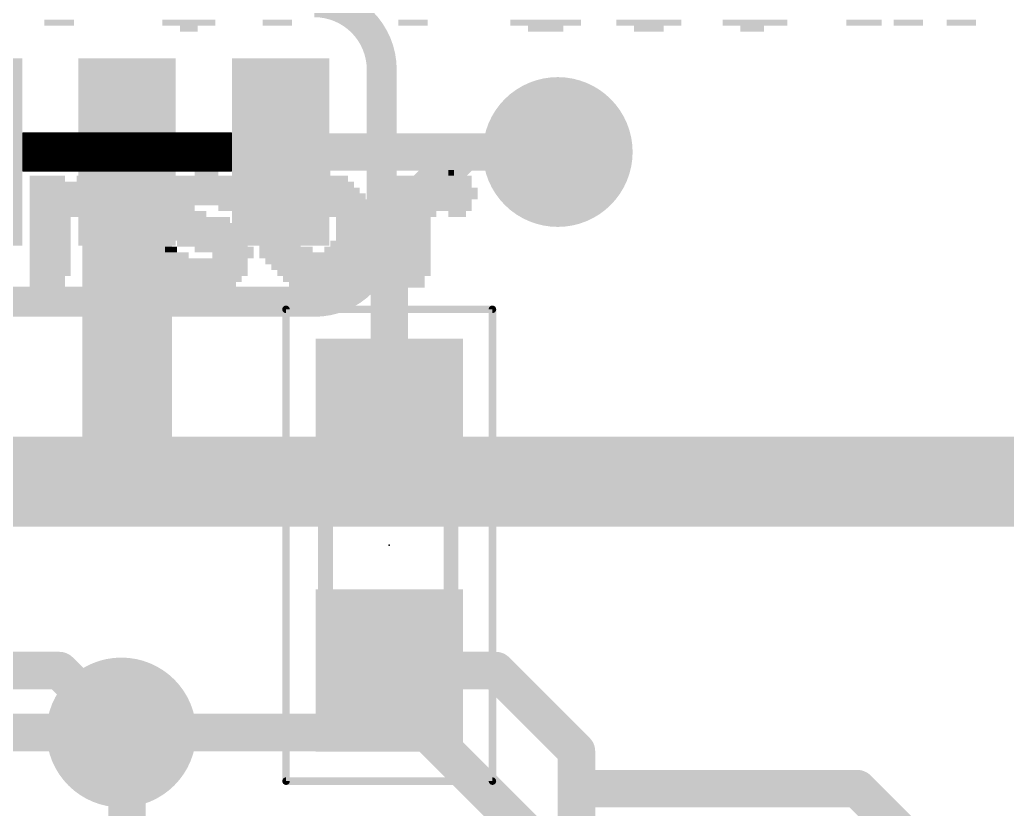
# Model space of a CAD drawing. Extents: x -33 to 53.6, y -18.3 to 32.5.
# Drawn here: x 11.97 to 18.67, y 15.48 to 20.84 of the extents above; entities that cross this region are included whole.
import ezdxf

# ---------------------------------------------------------------- set-up
doc = ezdxf.new("R2010")
doc.units = 0
for name, color, linetype in [('1', 12, 'CONTINUOUS'), ('16', 132, 'CONTINUOUS'), ('18', 110, 'CONTINUOUS'), ('21', 41, 'CONTINUOUS'), ('22', 40, 'CONTINUOUS'), ('23', 53, 'CONTINUOUS'), ('24', 53, 'CONTINUOUS'), ('31', 253, 'CONTINUOUS'), ('39', 12, 'CONTINUOUS'), ('51', 53, 'CONTINUOUS')]:
    doc.layers.add(name, color=color, linetype=linetype)

# ---------------------------------------------------------------- blocks, each defined once
blk = doc.blocks.new('RECT')
blk.add_solid([(-0.5, -0.5), (0.5, -0.5), (-0.5, 0.5), (0.5, 0.5)])
blk = doc.blocks.new('ROUNDV')
at = {"const_width": 0.5}
blk.add_lwpolyline([(0, -0.25, 1), (0, 0.25, 1), (0, -0.25)], format="xyb", dxfattribs=at)

msp = doc.modelspace()

# ---------------------------------------------------------------- linework, layer by layer
at = {"layer": '1', "const_width": 0.254}
for points in [[(14.986, 19.939), (14.478, 19.431)], [(14.986, 19.939), (15.621, 19.939)], [(14.478, 18.122), (14.478, 19.431)], [(12.241, 16.422), (10.922, 16.422)], [(12.661, 16.002), (12.241, 16.422)], [(14.478, 16.422), (15.201, 16.422)], [(15.201, 16.422), (15.748, 15.875)], [(12.7, 15.963), (12.661, 16.002)], [(12.7, 14.8), (12.7, 15.963)], [(15.748, 15.875), (15.748, 15.621)], [(15.748, 15.621), (15.748, 15.24)], [(17.653, 15.621), (15.748, 15.621)], [(18.474, 14.8), (17.653, 15.621)]]:
    msp.add_lwpolyline(points, dxfattribs=at)
at = {"layer": '1', "const_width": 0.127}
for points in [[(14.986, 20.0025, 1), (14.986, 19.8755)], [(15.0309, 19.8941, 1), (14.9411, 19.9839)], [(15.621, 19.8755, 1), (15.621, 20.0025)], [(14.5415, 19.431, 1), (14.4145, 19.431)], [(14.4331, 19.4759, 1), (14.5229, 19.3861)], [(14.4145, 18.122, 1), (14.5415, 18.122)], [(12.2859, 16.4669, 1), (12.1961, 16.3771)], [(12.241, 16.3585, 1), (12.241, 16.4855)], [(14.478, 16.4855, 1), (14.478, 16.3585)], [(15.2459, 16.4669, 1), (15.1561, 16.3771)], [(15.201, 16.3585, 1), (15.201, 16.4855)], [(12.7059, 16.0469, 1), (12.6161, 15.9571)], [(12.6161, 15.9571, 1), (12.7059, 16.0469)], [(12.7635, 15.963, 1), (12.6365, 15.963)], [(12.6551, 15.9181, 1), (12.7449, 16.0079)], [(15.8115, 15.875, 1), (15.6845, 15.875)], [(15.7031, 15.8301, 1), (15.7929, 15.9199)], [(15.8115, 15.621, 1), (15.6845, 15.621)], [(15.748, 15.6845, 1), (15.748, 15.5575)], [(17.6979, 15.6659, 1), (17.6081, 15.5761)], [(17.653, 15.5575, 1), (17.653, 15.6845)], [(15.6845, 15.621, 1), (15.8115, 15.621)]]:
    msp.add_lwpolyline(points, format="xyb", dxfattribs=at)
at = {"layer": '16'}
for points, const_width in [([(12.7, 19.939), (12.7, 17.7038)], 0.6096), ([(13.4049, 20.066), (11.9952, 20.066)], 0.0127), ([(11.9952, 20.066), (11.9952, 19.812)], 0.0127), ([(11.9952, 20.0533), (13.4049, 20.0533)], 0.0127), ([(11.9952, 20.0406), (13.4049, 20.0406)], 0.0127), ([(11.9952, 20.0279), (13.4049, 20.0279)], 0.0127), ([(13.4049, 19.812), (13.4049, 20.066)], 0.0127), ([(13.7414, 19.939), (15.621, 19.939)], 0.254), ([(11.9952, 20.0152), (13.4049, 20.0152)], 0.0127), ([(11.9952, 20.0025), (13.4049, 20.0025)], 0.0127), ([(11.9952, 19.9898), (13.4049, 19.9898)], 0.0127), ([(11.9952, 19.9771), (13.4049, 19.9771)], 0.0127), ([(11.9952, 19.9644), (13.4049, 19.9644)], 0.0127), ([(11.9952, 19.9517), (13.4049, 19.9517)], 0.0127), ([(11.9952, 19.939), (13.4049, 19.939)], 0.0127), ([(11.9952, 19.9263), (13.4049, 19.9263)], 0.0127), ([(11.9952, 19.9136), (13.4049, 19.9136)], 0.0127), ([(11.9952, 19.9009), (13.4049, 19.9009)], 0.0127), ([(11.9952, 19.8882), (13.4049, 19.8882)], 0.0127), ([(11.9952, 19.8755), (13.4049, 19.8755)], 0.0127), ([(11.9952, 19.8628), (13.4049, 19.8628)], 0.0127), ([(11.9952, 19.8501), (13.4049, 19.8501)], 0.0127), ([(11.9952, 19.8374), (13.4049, 19.8374)], 0.0127), ([(11.9952, 19.8247), (13.4049, 19.8247)], 0.0127), ([(11.9952, 19.812), (13.4049, 19.812)], 0.0127), ([(11.9952, 19.812), (13.4049, 19.812)], 0.0127), ([(12.7, 17.7038), (6.4008, 17.7038)], 0.6096), ([(19.8882, 17.7038), (12.7, 17.7038)], 0.6096), ([(12.661, 16.002), (6.731, 16.002)], 0.254), ([(12.661, 16.002), (14.732, 16.002)], 0.254), ([(14.732, 16.002), (18.288, 12.446)], 0.254)]:
    msp.add_lwpolyline(points, dxfattribs=dict(at, const_width=const_width))
for points, const_width in [([(12.8524, 19.939, 1), (12.5476, 19.939)], 0.3048), ([(11.9952, 20.0692, 1), (11.9952, 20.0628)], 0.0064), ([(11.9983, 20.066, 1), (11.992, 20.066)], 0.0064), ([(11.9952, 20.0565, 1), (11.9952, 20.0501)], 0.0064), ([(11.9952, 20.0438, 1), (11.9952, 20.0374)], 0.0064), ([(11.9952, 20.0311, 1), (11.9952, 20.0247)], 0.0064), ([(13.408, 20.066, 1), (13.4017, 20.066)], 0.0064), ([(13.4049, 20.0628, 1), (13.4049, 20.0692)], 0.0064), ([(13.4049, 20.0501, 1), (13.4049, 20.0565)], 0.0064), ([(13.4049, 20.0374, 1), (13.4049, 20.0438)], 0.0064), ([(13.4049, 20.0247, 1), (13.4049, 20.0311)], 0.0064), ([(13.7414, 20.0025, 1), (13.7414, 19.8755)], 0.127), ([(15.621, 19.8755, 1), (15.621, 20.0025)], 0.127), ([(11.9952, 20.0184, 1), (11.9952, 20.012)], 0.0064), ([(11.9952, 20.0057, 1), (11.9952, 19.9993)], 0.0064), ([(11.9952, 19.993, 1), (11.9952, 19.9866)], 0.0064), ([(11.9952, 19.9803, 1), (11.9952, 19.9739)], 0.0064), ([(11.9952, 19.9676, 1), (11.9952, 19.9612)], 0.0064), ([(13.4049, 20.012, 1), (13.4049, 20.0184)], 0.0064), ([(13.4049, 19.9993, 1), (13.4049, 20.0057)], 0.0064), ([(13.4049, 19.9866, 1), (13.4049, 19.993)], 0.0064), ([(13.4049, 19.9739, 1), (13.4049, 19.9803)], 0.0064), ([(13.4049, 19.9612, 1), (13.4049, 19.9676)], 0.0064), ([(11.9952, 19.9549, 1), (11.9952, 19.9485)], 0.0064), ([(11.9952, 19.9422, 1), (11.9952, 19.9358)], 0.0064), ([(11.9952, 19.9295, 1), (11.9952, 19.9231)], 0.0064), ([(11.9952, 19.9168, 1), (11.9952, 19.9104)], 0.0064), ([(11.9952, 19.9041, 1), (11.9952, 19.8977)], 0.0064), ([(11.9952, 19.8914, 1), (11.9952, 19.885)], 0.0064), ([(13.4049, 19.9485, 1), (13.4049, 19.9549)], 0.0064), ([(13.4049, 19.9358, 1), (13.4049, 19.9422)], 0.0064), ([(13.4049, 19.9231, 1), (13.4049, 19.9295)], 0.0064), ([(13.4049, 19.9104, 1), (13.4049, 19.9168)], 0.0064), ([(13.4049, 19.8977, 1), (13.4049, 19.9041)], 0.0064), ([(13.4049, 19.885, 1), (13.4049, 19.8914)], 0.0064), ([(11.9952, 19.8787, 1), (11.9952, 19.8723)], 0.0064), ([(11.9952, 19.866, 1), (11.9952, 19.8596)], 0.0064), ([(11.9952, 19.8533, 1), (11.9952, 19.8469)], 0.0064), ([(11.9952, 19.8406, 1), (11.9952, 19.8342)], 0.0064), ([(11.9952, 19.8279, 1), (11.9952, 19.8215)], 0.0064), ([(13.4049, 19.8723, 1), (13.4049, 19.8787)], 0.0064), ([(13.4049, 19.8596, 1), (13.4049, 19.866)], 0.0064), ([(13.4049, 19.8469, 1), (13.4049, 19.8533)], 0.0064), ([(13.4049, 19.8342, 1), (13.4049, 19.8406)], 0.0064), ([(13.4049, 19.8215, 1), (13.4049, 19.8279)], 0.0064), ([(11.9952, 19.8152, 1), (11.9952, 19.8088)], 0.0064), ([(11.9952, 19.8152, 1), (11.9952, 19.8088)], 0.0064), ([(11.992, 19.812, 1), (11.9983, 19.812)], 0.0064), ([(13.4017, 19.812, 1), (13.408, 19.812)], 0.0064), ([(13.4049, 19.8088, 1), (13.4049, 19.8152)], 0.0064), ([(13.4049, 19.8088, 1), (13.4049, 19.8152)], 0.0064), ([(12.7, 17.8562, 1), (12.7, 17.5514)], 0.3048), ([(12.7, 17.5514, 1), (12.7, 17.8562)], 0.3048), ([(12.5476, 17.7038, 1), (12.8524, 17.7038)], 0.3048), ([(12.661, 16.0655, 1), (12.661, 15.9385)], 0.127), ([(12.661, 15.9385, 1), (12.661, 16.0655)], 0.127), ([(14.7769, 16.0469, 1), (14.6871, 15.9571)], 0.127), ([(14.732, 15.9385, 1), (14.732, 16.0655)], 0.127)]:
    msp.add_lwpolyline(points, format="xyb", dxfattribs=dict(at, const_width=const_width))
at = {"layer": '22'}
for points, const_width in [([(14.4272, 20.4978, 0.4142), (13.97, 20.955)], 0.2032), ([(14.478, 20.4978, 1), (14.3764, 20.4978)], 0.1016), ([(14.3764, 20.4978, 1), (14.478, 20.4978)], 0.1016), ([(13.97, 18.923, 0.4142), (14.4272, 19.3802)], 0.2032), ([(14.478, 19.3802, 1), (14.3764, 19.3802)], 0.1016), ([(14.3764, 19.3802, 1), (14.478, 19.3802)], 0.1016), ([(13.97, 18.9738, 1), (13.97, 18.8722)], 0.1016), ([(13.97, 18.8722, 1), (13.97, 18.9738)], 0.1016)]:
    msp.add_lwpolyline(points, format="xyb", dxfattribs=dict(at, const_width=const_width))
at = {"layer": '22', "const_width": 0.2032}
for points in [[(14.4272, 19.3802), (14.4272, 20.4978)], [(11.43, 18.923), (13.97, 18.923)]]:
    msp.add_lwpolyline(points, dxfattribs=at)
at = {"layer": '23'}
msp.add_point((14.478, 17.272), dxfattribs=at)
at = {"layer": '24'}
msp.add_point((12.7, 19.939), dxfattribs=at)
at = {"layer": '39', "const_width": 0.0508}
for points in [[(13.778, 15.672), (13.778, 18.872)], [(13.778, 18.872), (15.178, 18.872)], [(15.178, 18.872), (15.178, 15.672)], [(15.178, 15.672), (13.778, 15.672)]]:
    msp.add_lwpolyline(points, dxfattribs=at)
at = {"layer": '39', "const_width": 0.0254}
for points in [[(13.7907, 18.872, 1), (13.7653, 18.872)], [(13.778, 18.8847, 1), (13.778, 18.8593)], [(15.1907, 18.872, 1), (15.1653, 18.872)], [(15.178, 18.8593, 1), (15.178, 18.8847)], [(13.778, 15.6847, 1), (13.778, 15.6593)], [(13.7653, 15.672, 1), (13.7907, 15.672)], [(15.1653, 15.672, 1), (15.1907, 15.672)], [(15.178, 15.6593, 1), (15.178, 15.6847)]]:
    msp.add_lwpolyline(points, format="xyb", dxfattribs=at)
at = {"layer": '51', "const_width": 0.1016}
for points in [[(14.046, 16.916), (14.046, 17.628)], [(14.897, 16.916), (14.897, 17.628)]]:
    msp.add_lwpolyline(points, dxfattribs=at)
at = {"layer": '51', "const_width": 0.0508}
for points in [[(14.0714, 17.628, 1), (14.0206, 17.628)], [(14.9224, 17.628, 1), (14.8716, 17.628)], [(14.0206, 16.916, 1), (14.0714, 16.916)], [(14.8716, 16.916, 1), (14.9224, 16.916)]]:
    msp.add_lwpolyline(points, format="xyb", dxfattribs=at)

# ---------------------------------------------------------------- block references
at = {"layer": '1', "xscale": 1.1, "rotation": 90}
for p in [(14.478, 18.122), (14.478, 16.422)]:
    msp.add_blockref('RECT', p, dxfattribs=at)
at = {"layer": '16', "xscale": 0.6604, "yscale": 1.27, "rotation": 180}
for p in [(11.6586, 19.939), (12.7, 19.939), (13.7414, 19.939)]:
    msp.add_blockref('RECT', p, dxfattribs=at)
at = {"layer": '18', "xscale": 1.016, "yscale": 1.016}
for p in [(15.621, 19.939), (15.621, 19.939), (12.661, 16.002), (12.661, 16.002)]:
    msp.add_blockref('ROUNDV', p, dxfattribs=at)
at = {"layer": '21', "yscale": 0.04}
for p, xscale in [((12.239, 20.816), 0.2), ((13.119, 20.816), 0.36), ((13.719, 20.816), 0.2), ((14.639, 20.816), 0.2), ((15.539, 20.816), 0.48), ((16.239, 20.816), 0.44), ((16.959, 20.816), 0.44), ((17.699, 20.816), 0.24), ((17.999, 20.816), 0.2), ((18.359, 20.816), 0.2), ((13.119, 20.776), 0.12), ((15.539, 20.776), 0.24), ((16.239, 20.776), 0.2), ((16.939, 20.776), 0.16), ((12.158, 19.758), 0.24), ((12.478, 19.758), 0.24), ((13.218, 19.758), 0.44), ((13.238, 19.798), 0.16), ((13.998, 19.758), 0.4), ((13.998, 19.798), 0.16), ((14.598, 19.758), 0.24), ((14.918, 19.758), 0.24), ((14.898, 19.798), 0.04), ((12.338, 19.718), 0.6), ((12.358, 19.678), 0.64), ((13.218, 19.678), 0.6), ((13.218, 19.718), 0.52), ((13.998, 19.678), 0.56), ((13.998, 19.718), 0.48), ((14.758, 19.718), 0.56), ((14.778, 19.678), 0.6), ((12.378, 19.638), 0.68), ((13.198, 19.638), 0.56), ((13.998, 19.638), 0.64), ((14.778, 19.638), 0.6), ((12.398, 19.598), 0.72), ((12.398, 19.558), 0.72), ((13.198, 19.598), 0.56), ((13.038, 19.558), 0.24), ((13.378, 19.558), 0.12), ((13.978, 19.558), 0.76), ((13.998, 19.598), 0.72), ((14.758, 19.598), 0.56), ((14.758, 19.558), 0.56), ((12.418, 19.518), 0.76), ((12.178, 19.478), 0.28), ((12.658, 19.478), 0.28), ((13.078, 19.518), 0.32), ((13.158, 19.478), 0.48), ((13.758, 19.518), 0.32), ((13.738, 19.478), 0.28), ((14.218, 19.518), 0.36), ((14.258, 19.478), 0.28), ((14.638, 19.518), 0.32), ((14.618, 19.478), 0.28), ((14.938, 19.518), 0.12), ((12.178, 19.438), 0.28), ((12.658, 19.438), 0.28), ((13.198, 19.438), 0.56), ((13.738, 19.438), 0.28), ((14.258, 19.438), 0.28), ((14.618, 19.438), 0.28), ((12.178, 19.398), 0.28), ((12.178, 19.358), 0.28), ((12.658, 19.398), 0.28), ((12.658, 19.358), 0.28), ((13.238, 19.398), 0.56), ((13.258, 19.358), 0.52), ((13.738, 19.398), 0.28), ((13.738, 19.358), 0.28), ((14.258, 19.398), 0.28), ((14.258, 19.358), 0.28), ((14.618, 19.398), 0.28), ((14.618, 19.358), 0.28), ((12.178, 19.318), 0.28), ((12.178, 19.278), 0.28), ((12.658, 19.318), 0.28), ((12.658, 19.278), 0.28), ((12.998, 19.278), 0.08), ((13.278, 19.318), 0.48), ((13.358, 19.278), 0.4), ((13.738, 19.318), 0.28), ((13.778, 19.278), 0.36), ((14.218, 19.278), 0.36), ((14.238, 19.318), 0.32), ((14.618, 19.318), 0.28), ((14.618, 19.278), 0.28), ((12.178, 19.238), 0.28), ((12.658, 19.238), 0.28), ((13.018, 19.238), 0.2), ((13.418, 19.238), 0.28), ((13.978, 19.238), 0.76), ((14.618, 19.238), 0.28), ((12.178, 19.198), 0.28), ((12.178, 19.158), 0.28), ((12.658, 19.198), 0.28), ((12.658, 19.158), 0.28), ((13.198, 19.158), 0.64), ((13.218, 19.198), 0.6), ((13.998, 19.198), 0.72), ((13.998, 19.158), 0.64), ((14.618, 19.198), 0.28), ((14.618, 19.158), 0.28), ((12.178, 19.118), 0.28), ((12.158, 19.078), 0.24), ((12.658, 19.118), 0.28), ((12.658, 19.078), 0.28), ((13.198, 19.118), 0.64), ((13.198, 19.078), 0.56), ((13.998, 19.118), 0.56), ((13.998, 19.078), 0.48), ((14.618, 19.118), 0.28), ((14.598, 19.078), 0.24), ((12.158, 19.038), 0.24), ((12.658, 19.038), 0.2), ((13.218, 19.038), 0.44), ((13.978, 19.038), 0.36), ((14.598, 19.038), 0.24), ((13.198, 18.998), 0.16), ((13.978, 18.998), 0.12)]:
    msp.add_blockref('RECT', p, dxfattribs=dict(at, xscale=xscale))
at = {"layer": '31', "xscale": 1.1, "rotation": 90}
for p in [(14.478, 18.122), (14.478, 16.422)]:
    msp.add_blockref('RECT', p, dxfattribs=at)
at = {"layer": '51', "xscale": 0.5001, "yscale": 0.95, "rotation": 90}
for p in [(14.4729, 17.8523), (14.4729, 16.6838)]:
    msp.add_blockref('RECT', p, dxfattribs=at)

doc.saveas('drawing.dxf')
